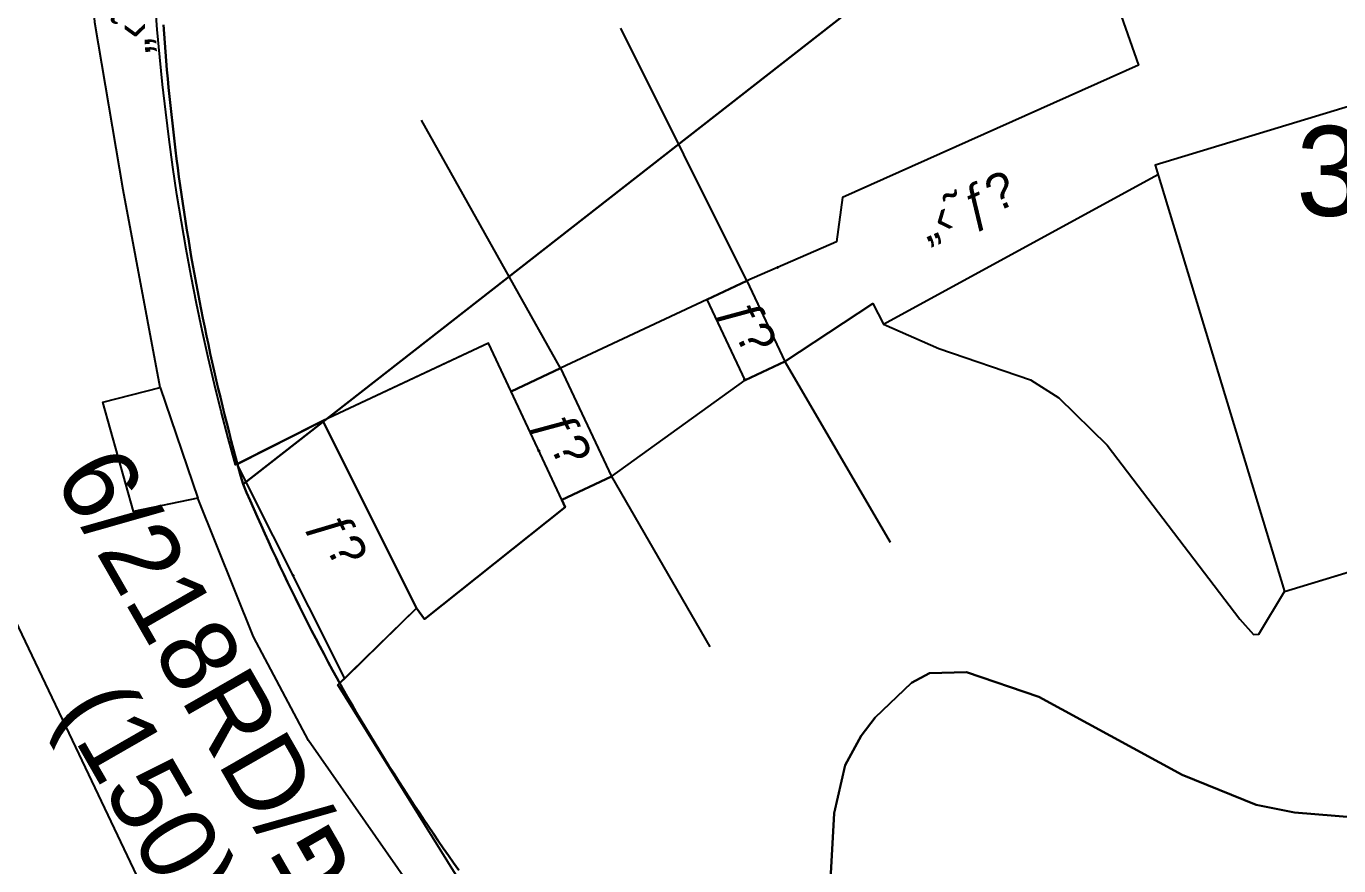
# Model space of a CAD drawing. Header units: metres. Extents: x 218299 to 220222, y 572714 to 574340.
# Drawn here: x 218818.39 to 218847.65, y 573166.74 to 573185.44 of the extents above; entities that cross this region are included whole.
import ezdxf
from ezdxf.enums import TextEntityAlignment as Align

# ---------------------------------------------------------------- set-up
doc = ezdxf.new("R2010")
doc.units = ezdxf.units.M
doc.header["$MEASUREMENT"] = 0
for name, color, linetype in [('1602', 44, 'Continuous'), ('1603', 44, 'Continuous'), ('6911', 3, 'Continuous'), ('A_POINTS', 2, 'Continuous'), ('M2207', 253, 'Continuous'), ('M2220', 253, 'Continuous'), ('M2401', 7, 'Continuous'), ('M2404', 7, 'Continuous'), ('M2408', 253, 'Continuous'), ('M2412', 253, 'Continuous'), ('M2420', 253, 'Continuous'), ('M2605', 253, 'Continuous'), ('M2802', 253, 'Continuous'), ('M2809', 253, 'Continuous')]:
    doc.layers.add(name, color=color, linetype=linetype)
doc.styles.add('HEBTXT', font='HEBTXT')
doc.styles.add('MAVAT_HEBTXT', font='HEBTXT')

# ---------------------------------------------------------------- blocks, each defined once
blk = doc.blocks.new('6911')
at = {"layer": 'A_POINTS'}
blk.add_circle((0, 0), 0.25, dxfattribs=at)
at = {"color": 0, "style": 'HEBTXT', "flags": 1}
blk.add_attdef('CODE', (-2.918, 6.399), '', height=1.7, dxfattribs=at)
at = {"color": 0, "style": 'HEBTXT'}
for tag, p in [('PATH', (0.169, 4.708)), ('HTCH', (0.169, 2.708))]:
    blk.add_attdef(tag, text='', height=1.7, dxfattribs=at).set_placement(p, align=Align.MIDDLE_CENTER)
blk = doc.blocks.new('1603')
at = {"layer": 'A_POINTS'}
blk.add_circle((0, 0), 0.25, dxfattribs=at)
at = {"color": 0, "style": 'HEBTXT'}
blk.add_attdef('PARCEL_NUM', text='', height=2, dxfattribs=at).set_placement((0, 1), align=Align.CENTER)
at = {"color": 0, "style": 'HEBTXT', "flags": 1}
blk.add_attdef('LOT_NUM', text='', height=2, dxfattribs=at).set_placement((0, -2.5), align=Align.CENTER)
blk = doc.blocks.new('M2408')
blk.add_circle((0, 0), 0.025)
at = {"style": 'MAVAT_HEBTXT'}
blk.add_attdef('NAME', text='', height=0.8, dxfattribs=at).set_placement((0, 1.592), align=Align.MIDDLE)
blk = doc.blocks.new('M2412')
blk.add_circle((0, 0), 0.025)
at = {"style": 'MAVAT_HEBTXT'}
blk.add_attdef('NAME', text='', height=0.8, dxfattribs=at).set_placement((0, 1.592), align=Align.MIDDLE)
blk = doc.blocks.new('111')
at = {"layer": 'M2207'}
blk.add_polyline3d([(218846.436, 573172.849, 566.833), (218855.914, 573175.729, 566.683), (218853.03, 573185.223, 566.533), (218843.551, 573182.346, 566.683), (218846.436, 573172.849, 566.833)], close=True, dxfattribs=at)
at = {"layer": 'M2220', "lineweight": -3}
blk.add_lwpolyline([(218828.436, 573165.786), (218825.341, 573170.768), (218825.491, 573170.913), (218823.097, 573175.689), (218823.058, 573175.669), (218822.896, 573176.264), (218822.74, 573176.861), (218822.591, 573177.46), (218822.45, 573178.061), (218822.316, 573178.663), (218822.189, 573179.267), (218822.069, 573179.873), (218821.956, 573180.48), (218821.85, 573181.088), (218821.752, 573181.697), (218821.661, 573182.308), (218821.577, 573182.92), (218821.501, 573183.532), (218821.431, 573184.145), (218821.369, 573184.759), (218821.315, 573185.373), (218821.267, 573185.988)], dxfattribs=at)
at = {"layer": 'M2401'}
blk.add_polyline3d([(218821.378, 573177.398, 560.277), (218821.378, 573177.398, 560.277), (218822.221, 573174.925, 560.164), (218820.783, 573174.634, 560.164), (218820.097, 573177.066, 560.239), (218821.378, 573177.398, 560.277)], dxfattribs=at)
at = {"layer": 'M2404'}
blk.add_polyline3d([(218821.378, 573177.398, 560.277), (218821.378, 573177.398, 560.277), (218822.221, 573174.925, 560.164), (218820.783, 573174.634, 560.164), (218820.097, 573177.066, 560.239), (218821.378, 573177.398, 560.277)], dxfattribs=at)
at = {"layer": 'M2408'}
for points in [[(218821.378, 573177.398, 560.202), (218820.556, 573181.803, 560.202), (218819.919, 573185.53, 560.202), (218819.663, 573189.514, 560.352), (218819.571, 573194.492, 560.502), (218819.571, 573194.492, 560.502)], [(218842.216, 573187.33, 562.631), (218843.185, 573184.576, 562.706), (218836.585, 573181.627, 562.556), (218836.451, 573180.641, 562.481), (218834.452, 573179.771, 562.406), (218835.297, 573177.971, 562.331), (218837.263, 573179.264, 562.556), (218837.498, 573178.807, 562.556), (218843.613, 573182.144, 562.706)], [(218833.568, 573179.356, 561.731), (218830.303, 573177.823, 561.656), (218831.437, 573175.409, 561.581), (218834.413, 573177.556, 561.731)], [(218829.199, 573177.305, 560.981), (218828.693, 573178.382, 560.981), (218827.772, 573177.95, 560.944), (218825.002, 573176.649, 560.831)], [(218835, 573155.828, 560.577), (218830.655, 573160.969, 560.277), (218824.683, 573169.526, 559.977), (218823.457, 573171.842, 560.052), (218822.221, 573174.925, 560.127), (218822.221, 573174.925, 560.127)], [(218830.332, 573174.891, 560.981), (218830.408, 573174.729, 560.981), (218827.271, 573172.229, 560.831), (218827.094, 573172.477, 560.831)]]:
    blk.add_polyline3d(points, dxfattribs=at)
at = {"layer": 'M2412'}
for points in [[(218834.452, 573179.771, 562.406), (218835.297, 573177.971, 562.331), (218834.413, 573177.556, 561.731), (218833.568, 573179.356, 561.731)], [(218831.437, 573175.409, 561.581), (218830.332, 573174.891, 560.981), (218829.199, 573177.305, 560.981), (218830.303, 573177.823, 561.656)], [(218825.002, 573176.649, 560.831), (218827.094, 573172.477, 560.831), (218825.491, 573170.913, 560.156), (218823.097, 573175.689, 560.156), (218825.002, 573176.649, 560.831)]]:
    blk.add_polyline3d(points, close=True, dxfattribs=at)
at = {"layer": 'M2420', "linetype": 'Continuous', "lineweight": -3}
blk.add_lwpolyline([(218912.09, 573155.38), (218895.8, 573144), (218875.8, 573139.62), (218856.59, 573138.38), (218842.41, 573143.88), (218833, 573150.19), (218822.59, 573162.88), (218819.5, 573169.38), (218815, 573178.81), (218814.5, 573193.81), (218817.8, 573205.38), (218819.5, 573209.81), (218823.8, 573220.19), (218836.7, 573234.62), (218842.218, 573241.285)], dxfattribs=at)
at = {"layer": 'M2605'}
for points in [[(218834.452, 573179.771, 562.406), (218831.645, 573185.403, 562.406)], [(218830.303, 573177.823, 561.656), (218827.204, 573183.352, 561.656)], [(218835.297, 573177.971, 562.331), (218837.651, 573173.949, 562.331)], [(218827.094, 573172.477, 560.831), (218825.002, 573176.649, 560.831), (218823.097, 573175.689, 560.831)], [(218831.437, 573175.409, 561.581), (218833.627, 573171.615, 561.581)], [(218828.436, 573165.786, 560.756), (218825.341, 573170.767, 560.831), (218827.094, 573172.477, 560.831)]]:
    blk.add_polyline3d(points, dxfattribs=at)
at = {"layer": 'M2802'}
for points in [[(218848.02, 573167.811, 562.393), (218846.656, 573167.921, 562.294), (218845.806, 573168.096, 562.242), (218844.159, 573168.766, 562.18), (218840.962, 573170.499, 562.093), (218839.347, 573171.052, 561.994), (218838.528, 573171.027, 561.834), (218838.125, 573170.811, 561.765), (218837.315, 573170.043, 561.675), (218837.001, 573169.631, 561.63), (218836.648, 573168.976, 561.564), (218836.398, 573167.907, 561.465), (218836.204, 573164.428, 561.165), (218836.146, 573163.59, 561.165), (218836.19, 573162.981, 561.251), (218836.467, 573162.203, 561.418), (218836.681, 573161.829, 561.465), (218838.235, 573159.723, 561.485), (218838.987, 573158.884, 561.452), (218840.602, 573157.315, 561.408), (218841.903, 573156.18, 561.465), (218844.597, 573154.007, 561.738), (218845.996, 573153.037, 561.88), (218848.264, 573151.786, 562.065)], [(218828.436, 573165.786, 560.756), (218825.341, 573170.767, 560.831), (218827.094, 573172.477, 560.831), (218827.271, 573172.229, 560.831), (218830.408, 573174.729, 560.981), (218830.332, 573174.891, 560.981), (218831.437, 573175.409, 561.581), (218834.413, 573177.556, 561.731), (218835.297, 573177.971, 562.331), (218837.263, 573179.264, 562.556), (218837.498, 573178.807, 562.556), (218838.736, 573178.261, 562.556), (218840.775, 573177.569, 562.556), (218841.409, 573177.168, 562.595), (218842.482, 573176.108, 562.706), (218845.443, 573172.229, 562.556), (218845.744, 573171.887, 562.556), (218845.868, 573171.901, 562.556), (218846.436, 573172.849, 562.556), (218855.324, 573175.549, 562.781)]]:
    blk.add_polyline3d(points, dxfattribs=at)
at = {"layer": 'M2809'}
for points in [[(218842.216, 573187.33, 562.481), (218843.185, 573184.576, 562.481), (218836.585, 573181.627, 562.481), (218836.451, 573180.641, 562.481), (218834.452, 573179.771, 562.406), (218833.568, 573179.356, 561.731), (218830.303, 573177.823, 561.656), (218829.199, 573177.305, 560.981), (218828.693, 573178.382, 560.981), (218825.002, 573176.649, 560.831), (218823.058, 573175.669, 560.831), (218822.896, 573176.264, 560.806), (218822.74, 573176.861, 560.785), (218822.592, 573177.46, 560.767), (218822.45, 573178.061, 560.752), (218822.316, 573178.663, 560.741), (218822.189, 573179.267, 560.732), (218822.069, 573179.873, 560.727), (218821.956, 573180.48, 560.725), (218821.85, 573181.088, 560.726), (218821.752, 573181.697, 560.731), (218821.661, 573182.308, 560.739), (218821.577, 573182.92, 560.75), (218821.501, 573183.532, 560.764), (218821.431, 573184.145, 560.781), (218821.369, 573184.759, 560.802), (218821.315, 573185.373, 560.826), (218821.267, 573185.988, 560.853)], [(218848.264, 573151.786, 562.065), (218845.996, 573153.037, 561.88), (218844.597, 573154.007, 561.738), (218841.903, 573156.18, 561.465), (218840.602, 573157.315, 561.408), (218838.987, 573158.884, 561.452), (218838.235, 573159.723, 561.485), (218836.681, 573161.829, 561.465), (218836.467, 573162.203, 561.418), (218836.19, 573162.981, 561.251), (218836.146, 573163.59, 561.165), (218836.204, 573164.428, 561.165), (218836.398, 573167.907, 561.465), (218836.648, 573168.976, 561.564), (218837.001, 573169.631, 561.63), (218837.315, 573170.043, 561.675), (218838.125, 573170.811, 561.765), (218838.528, 573171.027, 561.834), (218839.347, 573171.052, 561.994), (218840.962, 573170.499, 562.093), (218844.159, 573168.766, 562.18), (218845.806, 573168.096, 562.242), (218846.656, 573167.921, 562.294), (218848.02, 573167.811, 562.393)]]:
    blk.add_polyline3d(points, dxfattribs=at)
at = {"layer": 'M2408'}
ref = blk.add_blockref('M2408', (218819.896, 573185.886), dxfattribs=dict(at, xscale=0.5, yscale=0.5, zscale=0.5))
ref.add_attrib('NAME', '„‹˜ƒ\x8e', dxfattribs={"layer": '0', "height": 0.8, "rotation": 93.6835, "style": 'MAVAT_HEBTXT'}).set_placement((218820.794, 573185.944), align=Align.MIDDLE)
ref = blk.add_blockref('M2408', (218835.138, 573180.069), dxfattribs=dict(at, xscale=0.5, yscale=0.5, zscale=0.5))
ref.add_attrib('NAME', '„‹˜ƒ\x8e', dxfattribs={"layer": '0', "height": 0.8, "rotation": 23.5075, "style": 'MAVAT_HEBTXT'}).set_placement((218839.385, 573181.347), align=Align.MIDDLE)
at = {"layer": 'M2412'}
ref = blk.add_blockref('M2412', (218834.404, 573177.574), dxfattribs=dict(at, xscale=0.5, yscale=0.5, zscale=0.5))
ref.add_attrib('NAME', 'ƒ\x8e', dxfattribs={"layer": '0', "height": 0.8, "rotation": 295.1508, "style": 'MAVAT_HEBTXT'}).set_placement((218834.44, 573178.719), align=Align.MIDDLE)
ref = blk.add_blockref('M2412', (218829.818, 573175.987), dxfattribs=dict(at, xscale=0.5, yscale=0.5, zscale=0.5))
ref.add_attrib('NAME', 'ƒ\x8e', dxfattribs={"layer": '0', "height": 0.8, "rotation": 295.1508, "style": 'MAVAT_HEBTXT'}).set_placement((218830.315, 573176.22), align=Align.MIDDLE)
ref = blk.add_blockref('M2412', (218824.341, 573173.207), dxfattribs=dict(at, xscale=0.5, yscale=0.5, zscale=0.5))
ref.add_attrib('NAME', 'ƒ\x8e', dxfattribs={"layer": '0', "height": 0.8, "rotation": 296.6292, "style": 'MAVAT_HEBTXT'}).set_placement((218825.315, 573173.972), align=Align.MIDDLE)

msp = doc.modelspace()

# ---------------------------------------------------------------- linework, layer by layer
at = {"layer": '1602'}
for points in [[(218861.223, 573204.901), (218823.226, 573175.241), (218823.1711, 573175.4366), (218823.1178, 573175.6294), (218823.0653, 573175.8224), (218823.0136, 573176.0156), (218822.9627, 573176.209), (218822.9125, 573176.4026), (218822.8631, 573176.5964), (218822.8145, 573176.7904), (218822.7666, 573176.9846), (218822.7196, 573177.179), (218822.6733, 573177.3735), (218822.6278, 573177.5683), (218822.583, 573177.7632), (218822.5391, 573177.9583), (218822.4959, 573178.1536), (218822.4535, 573178.3491), (218822.4119, 573178.5447), (218822.3711, 573178.7405), (218822.331, 573178.9364), (218822.2918, 573179.1325), (218822.2533, 573179.3288), (218822.2156, 573179.5252), (218822.1787, 573179.7218), (218822.1426, 573179.9185), (218822.1072, 573180.1153), (218822.0727, 573180.3123), (218822.039, 573180.5095), (218822.006, 573180.7067), (218821.9738, 573180.9041), (218821.9424, 573181.1017), (218821.9118, 573181.2993), (218821.882, 573181.4971), (218821.853, 573181.695), (218821.8248, 573181.8929), (218821.7974, 573182.0911), (218821.7707, 573182.2893), (218821.7449, 573182.4876), (218821.7198, 573182.686), (218821.6956, 573182.8845), (218821.6721, 573183.0832), (218821.6495, 573183.2819), (218821.6276, 573183.4807), (218821.6065, 573183.6796), (218821.5862, 573183.8785), (218821.5667, 573184.0776), (218821.5481, 573184.2767), (218821.5302, 573184.4759), (218821.5131, 573184.6752), (218821.4968, 573184.8745), (218821.4813, 573185.0739), (218821.4666, 573185.2734), (218821.4527, 573185.4729)], [(218828.0317, 573166.6391), (218827.9163, 573166.8025), (218827.8015, 573166.9663), (218827.6874, 573167.1305), (218827.574, 573167.2953), (218827.4612, 573167.4604), (218827.3491, 573167.626), (218827.2376, 573167.7921), (218827.1268, 573167.9586), (218827.0167, 573168.1256), (218826.9072, 573168.2929), (218826.7984, 573168.4608), (218826.6903, 573168.629), (218826.5829, 573168.7977), (218826.4761, 573168.9668), (218826.37, 573169.1364), (218826.2646, 573169.3064), (218826.1599, 573169.4767), (218826.0558, 573169.6476), (218825.9525, 573169.8188), (218825.8498, 573169.9904), (218825.7478, 573170.1624), (218825.6465, 573170.3349), (218825.5459, 573170.5077), (218825.446, 573170.681), (218825.3144, 573170.9212), (218825.2192, 573171.0971), (218825.1247, 573171.2733), (218825.0308, 573171.4499), (218824.9377, 573171.6269), (218824.8453, 573171.8043), (218824.7536, 573171.982), (218824.6626, 573172.1601), (218824.5723, 573172.3386), (218824.4828, 573172.5174), (218824.3939, 573172.6966), (218824.3058, 573172.8761), (218824.2184, 573173.056), (218824.1317, 573173.2363), (218824.0457, 573173.4168), (218823.9605, 573173.5978), (218823.8759, 573173.779), (218823.7921, 573173.9606), (218823.7091, 573174.1426), (218823.6267, 573174.3248), (218823.5451, 573174.5074), (218823.4642, 573174.6903), (218823.3841, 573174.8736), (218823.3047, 573175.0571), (218823.226, 573175.241), (218861.223, 573204.901)], [(218821.4527, 573185.4729), (218821.4666, 573185.2734), (218821.4813, 573185.0739), (218821.4968, 573184.8745), (218821.5131, 573184.6752), (218821.5302, 573184.4759), (218821.5481, 573184.2767), (218821.5667, 573184.0776), (218821.5862, 573183.8785), (218821.6065, 573183.6796), (218821.6276, 573183.4807), (218821.6495, 573183.2819), (218821.6721, 573183.0832), (218821.6956, 573182.8845), (218821.7198, 573182.686), (218821.7449, 573182.4876), (218821.7707, 573182.2893), (218821.7974, 573182.0911), (218821.8248, 573181.8929), (218821.853, 573181.695), (218821.882, 573181.4971), (218821.9118, 573181.2993), (218821.9424, 573181.1017), (218821.9738, 573180.9041), (218822.006, 573180.7067), (218822.039, 573180.5095), (218822.0727, 573180.3123), (218822.1072, 573180.1153), (218822.1426, 573179.9185), (218822.1787, 573179.7218), (218822.2156, 573179.5252), (218822.2533, 573179.3288), (218822.2918, 573179.1325), (218822.331, 573178.9364), (218822.3711, 573178.7405), (218822.4119, 573178.5447), (218822.4535, 573178.3491), (218822.4959, 573178.1536), (218822.5391, 573177.9583), (218822.583, 573177.7632), (218822.6278, 573177.5683), (218822.6733, 573177.3735), (218822.7196, 573177.179), (218822.7666, 573176.9846), (218822.8145, 573176.7904), (218822.8631, 573176.5964), (218822.9125, 573176.4026), (218822.9627, 573176.209), (218823.0136, 573176.0156), (218823.0653, 573175.8224), (218823.1178, 573175.6294), (218823.1711, 573175.4366), (218823.226, 573175.241), (218823.3047, 573175.0571), (218823.3841, 573174.8736), (218823.4642, 573174.6903), (218823.5451, 573174.5074), (218823.6267, 573174.3248), (218823.7091, 573174.1426), (218823.7921, 573173.9606), (218823.8759, 573173.779), (218823.9605, 573173.5978), (218824.0457, 573173.4168), (218824.1317, 573173.2363), (218824.2184, 573173.056), (218824.3058, 573172.8761), (218824.3939, 573172.6966), (218824.4828, 573172.5174), (218824.5723, 573172.3386), (218824.6626, 573172.1601), (218824.7536, 573171.982), (218824.8453, 573171.8043), (218824.9377, 573171.6269), (218825.0308, 573171.4499), (218825.1247, 573171.2733), (218825.2192, 573171.0971), (218825.3144, 573170.9212), (218825.446, 573170.681), (218825.5459, 573170.5077), (218825.6465, 573170.3349), (218825.7478, 573170.1624), (218825.8498, 573169.9904), (218825.9525, 573169.8188), (218826.0558, 573169.6476), (218826.1599, 573169.4767), (218826.2646, 573169.3064), (218826.37, 573169.1364), (218826.4761, 573168.9668), (218826.5829, 573168.7977), (218826.6903, 573168.629), (218826.7984, 573168.4608), (218826.9072, 573168.2929), (218827.0167, 573168.1256), (218827.1268, 573167.9586), (218827.2376, 573167.7921), (218827.3491, 573167.626), (218827.4612, 573167.4604), (218827.574, 573167.2953), (218827.6874, 573167.1305), (218827.8015, 573166.9663), (218827.9163, 573166.8025), (218828.0317, 573166.6391)]]:
    msp.add_lwpolyline(points, dxfattribs=at)

# ---------------------------------------------------------------- block references
msp.add_blockref('111', (0, 0))
at = {"layer": '1603'}
msp.add_blockref('1603', (218848.9276, 573180.2204), dxfattribs=at).add_auto_attribs({'PARCEL_NUM': '300'})
at = {"layer": '6911'}
ref = msp.add_blockref('6911', (218819.6439, 573164.1339), dxfattribs=dict(at, rotation=299.8672000000001))
ref.add_attrib('PATH', '6/218RD/פ54 - 1116', dxfattribs={"layer": '0', "color": 0, "height": 1.7, "rotation": 299.8672, "style": 'HEBTXT'}).set_placement((218824.8523, 573166.8819), align=Align.MIDDLE_CENTER)
ref.add_attrib('HTCH', '(150)תשוחנ', dxfattribs={"layer": '0', "color": 0, "height": 1.7, "rotation": 299.8672, "style": 'HEBTXT'}).set_placement((218822.6843, 573165.6369), align=Align.MIDDLE_CENTER)

doc.saveas('drawing.dxf')
